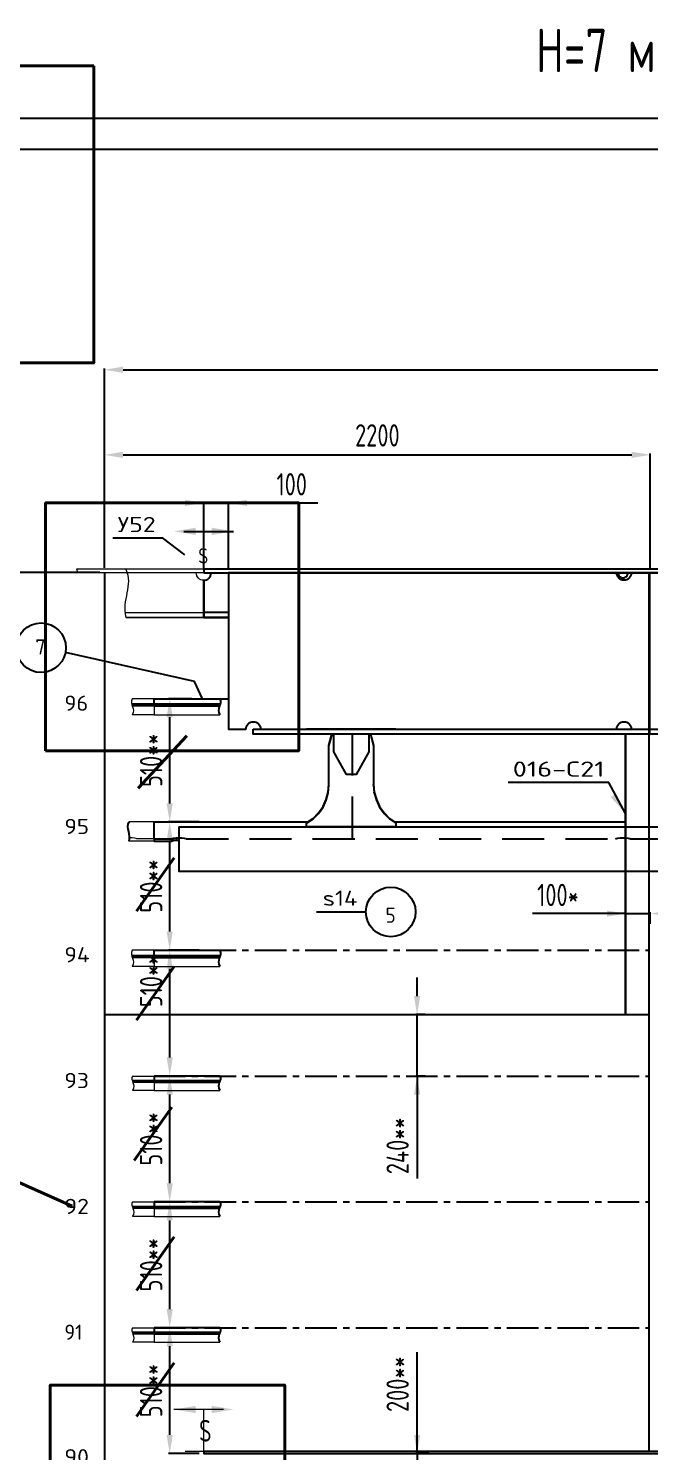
# Model space of a CAD drawing. Header units: millimetres. Extents: x -438477 to 631584, y 118817 to 676146.
# Drawn here: x 157070 to 159573, y 343485 to 349222 of the extents above; entities that cross this region are included whole.
import ezdxf
from ezdxf.enums import TextEntityAlignment as Align

# ---------------------------------------------------------------- set-up
doc = ezdxf.new("R2010")
doc.units = ezdxf.units.MM
for name, pattern in [('AVEVASOLID', [7.5, 7.5]), ('CENTERX2', [20.32, 12.7, -2.54, 2.54, -2.54]), ('DASHED', [2.546053, 1.697368, -0.848684])]:
    doc.linetypes.add(name, pattern=pattern)
doc.layers.get('Defpoints').update_dxf_attribs({"linetype": 'CONTINUOUS'})
for name, color, linetype in [('-1203', 7, 'CONTINUOUS'), ('20_1', 1, 'CONTINUOUS'), ('20_FORMAT', 140, 'CONTINUOUS'), ('20_POZ', 4, 'CONTINUOUS')]:
    doc.layers.add(name, color=color, linetype=linetype)
doc.styles.add('SIMPLEX', font='simplex.shx', dxfattribs={"width": 0.7})
doc.linetypes.add('Шов_Монтажный', pattern='A,0.75,-0.0001,["/",Standard,S=1,R=0,X=0,Y=-0.5],0.75', length=1.5001)
doc.dimstyles.new('Lineyny', dxfattribs={"dimscale": 30, "dimtxt": 3, "dimasz": 2.5, "dimexe": 0.18, "dimexo": 0.625, "dimgap": 1, "dimtad": 1, "dimdec": 0, "dimlfac": -1, "dimzin": 0, "dimtxsty": 'SIMPLEX', "dimcen": 0, "dimdle": 0.38, "dimclrd": 2, "dimclre": 2, "dimclrt": 2, "dimadec": 0, "dimazin": 0, "dimtfac": 1, "dimtdec": 0, "dimtmove": 0, "dimatfit": 0, "dimfxl": 1, "dimtolj": 1, "dimtzin": 0, "dimlwd": -1, "dimarcsym": 0})

# ---------------------------------------------------------------- blocks, each defined once
blk = doc.blocks.new('*D6')
at = {"layer": '20_1', "color": 2, "lineweight": -2, "ltscale": 30, "transparency": 16777216}
for p, q in [((157357.6, 347028.2), (156027, 347028.2)), ((157357.6, 336727.2), (156027, 336727.2))]:
    blk.add_line(p, q, dxfattribs=at)
at = {"layer": '20_1', "color": 2, "ltscale": 30, "transparency": 16777216}
blk.add_line((156032.4, 346953.2), (156032.4, 336802.2), dxfattribs=at)
at = {"layer": '20_1', "color": 2, "ltscale": 25, "transparency": 16777216}
for points in [[(156044.9, 346953.2), (156019.9, 346953.2), (156032.4, 347028.2)], [(156019.9, 336802.2), (156044.9, 336802.2), (156032.4, 336727.2)]]:
    blk.add_solid(points, dxfattribs=at)
at = {"layer": 'Defpoints', "color": 0, "ltscale": 25, "transparency": 16777216}
for p in [(157376.4, 347028.2), (156032.4, 336727.2), (157376.4, 336727.2)]:
    blk.add_point(p, dxfattribs=at)
at = {"layer": '20_1', "color": 2, "ltscale": 25, "transparency": 16777216, "insert": (155955.5, 341877.7), "char_height": 90, "attachment_point": 5, "rotation": 90, "style": 'SIMPLEX'}
blk.add_mtext('\\A1;10300*', dxfattribs=at)
blk = doc.blocks.new('*D7')
at = {"layer": '20_1', "color": 2, "lineweight": -2, "ltscale": 30, "transparency": 16777216}
for p, q in [((157376.4, 347047), (157376.4, 347851.2)), ((168576.6, 346396), (168576.6, 347851.2))]:
    blk.add_line(p, q, dxfattribs=at)
at = {"layer": '20_1', "color": 2, "ltscale": 30, "transparency": 16777216}
blk.add_line((157451.4, 347845.8), (168501.6, 347845.8), dxfattribs=at)
at = {"layer": '20_1', "color": 2, "ltscale": 25, "transparency": 16777216}
for points in [[(157451.4, 347858.3), (157451.4, 347833.3), (157376.4, 347845.8)], [(168501.6, 347833.3), (168501.6, 347858.3), (168576.6, 347845.8)]]:
    blk.add_solid(points, dxfattribs=at)
at = {"layer": 'Defpoints', "color": 0, "ltscale": 25, "transparency": 16777216}
for p in [(168576.6, 347845.8), (157376.4, 347028.2), (168576.6, 346377.2)]:
    blk.add_point(p, dxfattribs=at)
at = {"layer": '20_1', "color": 2, "ltscale": 25, "transparency": 16777216, "insert": (162976.5, 347924.3), "char_height": 90, "attachment_point": 5, "style": 'SIMPLEX'}
blk.add_mtext('\\A1;11200*', dxfattribs=at)
blk = doc.blocks.new('*D8')
at = {"layer": '20_1', "color": 2, "ltscale": 30, "transparency": 16777216}
for p, q in [((157701.4, 347309.2), (157626.4, 347309.2)), ((157776.4, 347309.2), (157876.3, 347309.2)), ((157951.3, 347309.2), (158236.3, 347309.2))]:
    blk.add_line(p, q, dxfattribs=at)
at = {"layer": '20_1', "color": 2, "lineweight": -2, "ltscale": 30, "transparency": 16777216}
for p, q in [((157776.4, 347061), (157776.4, 347314.6)), ((157876.3, 347046), (157876.3, 347314.6))]:
    blk.add_line(p, q, dxfattribs=at)
at = {"layer": '20_1', "color": 2, "ltscale": 25, "transparency": 16777216}
for points in [[(157701.4, 347296.7), (157701.4, 347321.7), (157776.4, 347309.2)], [(157951.3, 347321.7), (157951.3, 347296.7), (157876.3, 347309.2)]]:
    blk.add_solid(points, dxfattribs=at)
at = {"layer": 'Defpoints', "color": 0, "ltscale": 25, "transparency": 16777216}
for p in [(157876.3, 347309.2), (157776.4, 347042.2), (157876.3, 347027.2)]:
    blk.add_point(p, dxfattribs=at)
at = {"layer": '20_1', "color": 2, "ltscale": 25, "transparency": 16777216, "insert": (158131.3, 347384.2), "char_height": 90, "attachment_point": 5, "style": 'SIMPLEX'}
blk.add_mtext('\\A1;100', dxfattribs=at)
blk = doc.blocks.new('*D23')
at = {"layer": '20_1', "color": 2, "lineweight": -2, "ltscale": 30, "transparency": 16777216}
for p, q in [((157728.8, 343984.2), (157634, 343984.2)), ((157757.6, 343477.2), (157634, 343477.2))]:
    blk.add_line(p, q, dxfattribs=at)
at = {"layer": '20_1', "color": 2, "ltscale": 30, "transparency": 16777216}
blk.add_line((157639.4, 343552.2), (157639.4, 343909.2), dxfattribs=at)
at = {"layer": '20_1', "color": 2, "ltscale": 25, "transparency": 16777216}
for points in [[(157651.9, 343909.2), (157626.9, 343909.2), (157639.4, 343984.2)], [(157626.9, 343552.2), (157651.9, 343552.2), (157639.4, 343477.2)]]:
    blk.add_solid(points, dxfattribs=at)
at = {"layer": 'Defpoints', "color": 0, "ltscale": 25, "transparency": 16777216}
for p in [(157639.4, 343984.2), (157747.5, 343984.2), (157776.4, 343477.2)]:
    blk.add_point(p, dxfattribs=at)
at = {"layer": '20_1', "color": 2, "ltscale": 25, "transparency": 16777216, "insert": (157564.4, 343730.7), "char_height": 90, "attachment_point": 5, "rotation": 90, "style": 'SIMPLEX'}
blk.add_mtext('\\A1;510**', dxfattribs=at)
blk = doc.blocks.new('*D24')
at = {"layer": '20_1', "color": 2, "lineweight": -2, "ltscale": 30, "transparency": 16777216}
for p, q in [((157728.8, 344491.5), (157634, 344491.5)), ((157757.6, 343984.2), (157634, 343984.2))]:
    blk.add_line(p, q, dxfattribs=at)
at = {"layer": '20_1', "color": 2, "ltscale": 30, "transparency": 16777216}
blk.add_line((157639.4, 344059.2), (157639.4, 344416.5), dxfattribs=at)
at = {"layer": '20_1', "color": 2, "ltscale": 25, "transparency": 16777216}
for points in [[(157651.9, 344416.5), (157626.9, 344416.5), (157639.4, 344491.5)], [(157626.9, 344059.2), (157651.9, 344059.2), (157639.4, 343984.2)]]:
    blk.add_solid(points, dxfattribs=at)
at = {"layer": 'Defpoints', "color": 0, "ltscale": 25, "transparency": 16777216}
for p in [(157639.4, 344491.5), (157747.5, 344491.5), (157776.4, 343984.2)]:
    blk.add_point(p, dxfattribs=at)
at = {"layer": '20_1', "color": 2, "ltscale": 25, "transparency": 16777216, "insert": (157564.4, 344237.9), "char_height": 90, "attachment_point": 5, "rotation": 90, "style": 'SIMPLEX'}
blk.add_mtext('\\A1;510**', dxfattribs=at)
blk = doc.blocks.new('*D25')
at = {"layer": '20_1', "color": 2, "lineweight": -2, "ltscale": 30, "transparency": 16777216}
for p, q in [((157728.8, 344998.8), (157634, 344998.8)), ((157757.6, 344491.5), (157634, 344491.5))]:
    blk.add_line(p, q, dxfattribs=at)
at = {"layer": '20_1', "color": 2, "ltscale": 30, "transparency": 16777216}
blk.add_line((157639.4, 344566.5), (157639.4, 344923.8), dxfattribs=at)
at = {"layer": '20_1', "color": 2, "ltscale": 25, "transparency": 16777216}
for points in [[(157651.9, 344923.8), (157626.9, 344923.8), (157639.4, 344998.8)], [(157626.9, 344566.5), (157651.9, 344566.5), (157639.4, 344491.5)]]:
    blk.add_solid(points, dxfattribs=at)
at = {"layer": 'Defpoints', "color": 0, "ltscale": 25, "transparency": 16777216}
for p in [(157639.4, 344998.8), (157747.5, 344998.8), (157776.4, 344491.5)]:
    blk.add_point(p, dxfattribs=at)
at = {"layer": '20_1', "color": 2, "ltscale": 25, "transparency": 16777216, "insert": (157564.4, 344745.2), "char_height": 90, "attachment_point": 5, "rotation": 90, "style": 'SIMPLEX'}
blk.add_mtext('\\A1;510**', dxfattribs=at)
blk = doc.blocks.new('*D26')
at = {"layer": '20_1', "color": 2, "lineweight": -2, "ltscale": 30, "transparency": 16777216}
for p, q in [((157728.8, 345506.1), (157634, 345506.1)), ((157757.6, 344998.8), (157634, 344998.8))]:
    blk.add_line(p, q, dxfattribs=at)
at = {"layer": '20_1', "color": 2, "ltscale": 30, "transparency": 16777216}
blk.add_line((157639.4, 345073.8), (157639.4, 345431.1), dxfattribs=at)
at = {"layer": '20_1', "color": 2, "ltscale": 25, "transparency": 16777216}
for points in [[(157651.9, 345431.1), (157626.9, 345431.1), (157639.4, 345506.1)], [(157626.9, 345073.8), (157651.9, 345073.8), (157639.4, 344998.8)]]:
    blk.add_solid(points, dxfattribs=at)
at = {"layer": 'Defpoints', "color": 0, "ltscale": 25, "transparency": 16777216}
for p in [(157639.4, 345506.1), (157747.5, 345506.1), (157776.4, 344998.8)]:
    blk.add_point(p, dxfattribs=at)
at = {"layer": '20_1', "color": 2, "ltscale": 25, "transparency": 16777216, "insert": (157564.4, 345383.8), "char_height": 90, "attachment_point": 5, "rotation": 90, "style": 'SIMPLEX'}
blk.add_mtext('\\A1;510**', dxfattribs=at)
blk = doc.blocks.new('*D27')
at = {"layer": '20_1', "color": 2, "lineweight": -2, "ltscale": 30, "transparency": 16777216}
for p, q in [((157728.8, 346023), (157634, 346023)), ((157757.6, 345506.1), (157634, 345506.1))]:
    blk.add_line(p, q, dxfattribs=at)
at = {"layer": '20_1', "color": 2, "ltscale": 30, "transparency": 16777216}
blk.add_line((157639.4, 345581.1), (157639.4, 345948), dxfattribs=at)
at = {"layer": '20_1', "color": 2, "ltscale": 25, "transparency": 16777216}
for points in [[(157651.9, 345948), (157626.9, 345948), (157639.4, 346023)], [(157626.9, 345581.1), (157651.9, 345581.1), (157639.4, 345506.1)]]:
    blk.add_solid(points, dxfattribs=at)
at = {"layer": 'Defpoints', "color": 0, "ltscale": 25, "transparency": 16777216}
for p in [(157639.4, 346023), (157747.5, 346023), (157776.4, 345506.1)]:
    blk.add_point(p, dxfattribs=at)
at = {"layer": '20_1', "color": 2, "ltscale": 25, "transparency": 16777216, "insert": (157564.4, 345764.6), "char_height": 90, "attachment_point": 5, "rotation": 90, "style": 'SIMPLEX'}
blk.add_mtext('\\A1;510**', dxfattribs=at)
blk = doc.blocks.new('*D28')
at = {"layer": '20_1', "color": 2, "lineweight": -2, "ltscale": 30, "transparency": 16777216}
for p, q in [((157728.8, 346520), (157634, 346520)), ((157757.6, 346023), (157634, 346023))]:
    blk.add_line(p, q, dxfattribs=at)
at = {"layer": '20_1', "color": 2, "ltscale": 30, "transparency": 16777216}
blk.add_line((157639.4, 346098), (157639.4, 346445), dxfattribs=at)
at = {"layer": '20_1', "color": 2, "ltscale": 25, "transparency": 16777216}
for points in [[(157651.9, 346445), (157626.9, 346445), (157639.4, 346520)], [(157626.9, 346098), (157651.9, 346098), (157639.4, 346023)]]:
    blk.add_solid(points, dxfattribs=at)
at = {"layer": 'Defpoints', "color": 0, "ltscale": 25, "transparency": 16777216}
for p in [(157639.4, 346520), (157747.5, 346520), (157776.4, 346023)]:
    blk.add_point(p, dxfattribs=at)
at = {"layer": '20_1', "color": 2, "ltscale": 25, "transparency": 16777216, "insert": (157564.4, 346271.5), "char_height": 90, "attachment_point": 5, "rotation": 90, "style": 'SIMPLEX'}
blk.add_mtext('\\A1;510**', dxfattribs=at)
blk = doc.blocks.new('*D29')
at = {"layer": '20_1', "color": 2, "ltscale": 30, "transparency": 16777216}
for p, q in [((159476.4, 345653.7), (159101, 345653.7)), ((159401.4, 345653.7), (159326.4, 345653.7)), ((159476.4, 345653.7), (159576.4, 345653.7)), ((159651.4, 345653.7), (159726.4, 345653.7))]:
    blk.add_line(p, q, dxfattribs=at)
at = {"layer": '20_1', "color": 2, "lineweight": -2, "ltscale": 30, "transparency": 16777216}
for p, q in [((159476.4, 345612.6), (159476.4, 345659.1)), ((159576.4, 345612.6), (159576.4, 345659.1))]:
    blk.add_line(p, q, dxfattribs=at)
at = {"layer": '20_1', "color": 2, "ltscale": 25, "transparency": 16777216}
for points in [[(159401.4, 345641.2), (159401.4, 345666.2), (159476.4, 345653.7)], [(159651.4, 345666.2), (159651.4, 345641.2), (159576.4, 345653.7)]]:
    blk.add_solid(points, dxfattribs=at)
at = {"layer": 'Defpoints', "color": 0, "ltscale": 25, "transparency": 16777216}
for p in [(159576.4, 345653.7), (159476.4, 345593.8), (159576.4, 345593.8)]:
    blk.add_point(p, dxfattribs=at)
at = {"layer": '20_1', "color": 2, "ltscale": 25, "transparency": 16777216, "insert": (159204.2, 345728.7), "char_height": 90, "attachment_point": 5, "style": 'SIMPLEX'}
blk.add_mtext('\\A1;100*', dxfattribs=at)
blk = doc.blocks.new('*D30')
at = {"layer": '20_1', "color": 2, "ltscale": 30, "transparency": 16777216}
for p, q in [((158636.6, 343477.2), (158636.6, 343885.7)), ((158636.6, 343552.2), (158636.6, 343627.2)), ((158636.6, 343477.2), (158636.6, 343277.2)), ((158636.6, 343202.2), (158636.6, 343127.2))]:
    blk.add_line(p, q, dxfattribs=at)
at = {"layer": '20_1', "color": 2, "lineweight": -2, "ltscale": 30, "transparency": 16777216}
for p, q in [((158683.7, 343477.2), (158631.2, 343477.2)), ((158683.7, 343277.2), (158631.2, 343277.2))]:
    blk.add_line(p, q, dxfattribs=at)
at = {"layer": '20_1', "color": 2, "ltscale": 25, "transparency": 16777216}
for points in [[(158624.1, 343552.2), (158649.1, 343552.2), (158636.6, 343477.2)], [(158649.1, 343202.2), (158624.1, 343202.2), (158636.6, 343277.2)]]:
    blk.add_solid(points, dxfattribs=at)
at = {"layer": 'Defpoints', "color": 0, "ltscale": 25, "transparency": 16777216}
for p in [(158702.5, 343477.2), (158636.6, 343277.2), (158702.5, 343277.2)]:
    blk.add_point(p, dxfattribs=at)
at = {"layer": '20_1', "color": 2, "ltscale": 25, "transparency": 16777216, "insert": (158558.1, 343756.4), "char_height": 90, "attachment_point": 5, "rotation": 90, "style": 'SIMPLEX'}
blk.add_mtext('\\A1;200**', dxfattribs=at)
blk = doc.blocks.new('*D32')
at = {"layer": '20_1', "color": 2, "lineweight": -2, "ltscale": 30, "transparency": 16777216}
for p, q in [((157376.4, 347047), (157376.4, 347508.3)), ((159576.4, 347046), (159576.4, 347508.3))]:
    blk.add_line(p, q, dxfattribs=at)
at = {"layer": '20_1', "color": 2, "ltscale": 30, "transparency": 16777216}
blk.add_line((157451.4, 347502.9), (159501.4, 347502.9), dxfattribs=at)
at = {"layer": '20_1', "color": 2, "ltscale": 25, "transparency": 16777216}
for points in [[(157451.4, 347515.4), (157451.4, 347490.4), (157376.4, 347502.9)], [(159501.4, 347490.4), (159501.4, 347515.4), (159576.4, 347502.9)]]:
    blk.add_solid(points, dxfattribs=at)
at = {"layer": 'Defpoints', "color": 0, "ltscale": 25, "transparency": 16777216}
for p in [(159576.4, 347502.9), (157376.4, 347028.2), (159576.4, 347027.2)]:
    blk.add_point(p, dxfattribs=at)
at = {"layer": '20_1', "color": 2, "ltscale": 25, "transparency": 16777216, "insert": (158476.4, 347581.4), "char_height": 90, "attachment_point": 5, "style": 'SIMPLEX'}
blk.add_mtext('\\A1;2200', dxfattribs=at)
blk = doc.blocks.new('*D41')
at = {"layer": '20_1', "color": 2, "ltscale": 30, "transparency": 16777216}
for p, q in [((158636.6, 345321.2), (158636.6, 345396.2)), ((158636.6, 344998.8), (158636.6, 345246.2)), ((158636.6, 344998.8), (158636.6, 344585.7)), ((158636.6, 344923.8), (158636.6, 344848.8))]:
    blk.add_line(p, q, dxfattribs=at)
at = {"layer": '20_1', "color": 2, "lineweight": -2, "ltscale": 30, "transparency": 16777216}
for p, q in [((158668.5, 345246.2), (158631.2, 345246.2)), ((158668.5, 344998.8), (158631.2, 344998.8))]:
    blk.add_line(p, q, dxfattribs=at)
at = {"layer": '20_1', "color": 2, "ltscale": 25, "transparency": 16777216}
for points in [[(158624.1, 345321.2), (158649.1, 345321.2), (158636.6, 345246.2)], [(158649.1, 344923.8), (158624.1, 344923.8), (158636.6, 344998.8)]]:
    blk.add_solid(points, dxfattribs=at)
at = {"layer": 'Defpoints', "color": 0, "ltscale": 25, "transparency": 16777216}
for p in [(158636.6, 345246.2), (158687.2, 345246.2), (158687.2, 344998.8)]:
    blk.add_point(p, dxfattribs=at)
at = {"layer": '20_1', "color": 2, "ltscale": 25, "transparency": 16777216, "insert": (158558.1, 344717.2), "char_height": 90, "attachment_point": 5, "rotation": 90, "style": 'SIMPLEX'}
blk.add_mtext('\\A1;240**', dxfattribs=at)

msp = doc.modelspace()

# ---------------------------------------------------------------- hatches: boundary and pattern name
at = {"layer": '20_1'}
msp.add_hatch(color=6, dxfattribs=at).paths.add_polyline_path([(159416.887, 346122.999), (159435.372, 346134.949), (159476.637, 346057.688)])

# ---------------------------------------------------------------- linework, layer by layer
at = {"layer": '-1203', "color": 12, "linetype": 'AVEVASOLID', "lineweight": 0}
for p, q in [((157842.772, 346498.837), (157576.357, 346498.837)), ((157841.484, 346494.082), (157576.357, 346494.082)), ((157842.772, 345484.713), (157576.357, 345484.713)), ((157841.484, 345479.958), (157576.357, 345479.958)), ((157842.18, 344980.274), (157576.357, 344980.274)), ((157840.631, 344975.77), (157576.357, 344975.77)), ((157842.18, 344472.96), (157576.357, 344472.96)), ((157840.631, 344468.456), (157576.357, 344468.456)), ((157842.18, 343965.665), (157576.357, 343965.665)), ((157840.631, 343961.161), (157576.357, 343961.161))]:
    msp.add_line(p, q, dxfattribs=at)
for points in [[(157576.357, 346498.837), (157576.357, 346489.929), (157840.17, 346489.929)], [(157576.357, 346494.082), (157576.357, 346498.837), (157842.772, 346498.837)], [(157576.357, 346494.082), (157576.357, 346454.501), (157841.588, 346454.501)], [(157576.357, 345484.713), (157576.357, 345475.805), (157840.17, 345475.805)], [(157576.357, 345479.958), (157576.357, 345484.713), (157842.772, 345484.713)], [(157576.357, 345479.958), (157576.357, 345440.377), (157841.588, 345440.377)], [(157576.357, 344980.274), (157576.357, 344972.358), (157839.413, 344972.358)], [(157576.357, 344975.77), (157576.357, 344980.274), (157842.18, 344980.274)], [(157576.357, 344975.77), (157576.357, 344940.143), (157841.588, 344940.143)], [(157576.357, 344472.96), (157576.357, 344465.044), (157839.413, 344465.044)], [(157576.357, 344468.456), (157576.357, 344472.96), (157842.18, 344472.96)], [(157576.357, 344468.456), (157576.357, 344432.83), (157841.588, 344432.83)], [(157576.357, 343965.665), (157576.357, 343957.749), (157839.413, 343957.749)], [(157576.357, 343961.161), (157576.357, 343965.665), (157842.18, 343965.665)], [(157576.357, 343961.161), (157576.357, 343925.534), (157841.588, 343925.534)]]:
    msp.add_lwpolyline(points, dxfattribs=at)
at = {"layer": '20_1', "color": 252, "lineweight": 0, "ltscale": 30}
for p, q in [((157776.357, 347042.221), (157263.266, 347042.221)), ((157776.369, 347027.221), (157269.172, 347027.221)), ((157576.358, 345955.239), (157576.361, 346023.008)), ((157776.369, 343485.22), (157701.666, 343484.967))]:
    msp.add_line(p, q, dxfattribs=at)
at = {"layer": '20_1', "linetype": 'Шов_Монтажный', "ltscale": 100}
for p, q in [((157376.357, 347029.238), (157376.357, 347027.221)), ((157376.357, 345247.949), (157376.357, 345246.221))]:
    msp.add_line(p, q, dxfattribs=at)
at = {"layer": '20_1', "color": 6, "linetype": 'Шов_Монтажный', "ltscale": 100}
for p, q in [((157376.357, 347027.221), (157376.357, 345246.221)), ((157376.357, 345246.221), (157376.357, 343277.221))]:
    msp.add_line(p, q, dxfattribs=at)
at = {"layer": '20_1', "color": 0, "linetype": 'AVEVASOLID'}
for p, q in [((159476.357, 347027.221), (158426.357, 347027.221)), ((162509.688, 347027.221), (159476.357, 347027.221)), ((159570.357, 347027.221), (159570.357, 343485.22)), ((163391.347, 343485.22), (157776.357, 343485.22))]:
    msp.add_line(p, q, dxfattribs=at)
at = {"layer": '20_1', "color": 7, "linetype": 'AVEVASOLID', "lineweight": 0}
msp.add_line((159570.357, 347016.241), (159570.357, 346408.221), dxfattribs=at)
at = {"layer": '20_1', "color": 6, "linetype": 'Шов_Монтажный', "ltscale": 25}
msp.add_line((157776.357, 347000.219), (157776.357, 346850.219), dxfattribs=at)
at = {"layer": '20_1', "color": 252, "linetype": 'AVEVASOLID', "lineweight": 0}
for p, q in [((157486.345, 346498.837), (157576.357, 346498.837)), ((157487.634, 346494.082), (157576.357, 346494.082)), ((157576.365, 346023.008), (157475.649, 346023.013)), ((157486.345, 345484.713), (157576.357, 345484.713)), ((157487.634, 345479.958), (157576.357, 345479.958)), ((157488.493, 344980.274), (157576.357, 344980.274)), ((157490.042, 344975.77), (157576.357, 344975.77)), ((157488.493, 344472.96), (157576.357, 344472.96)), ((157490.042, 344468.456), (157576.357, 344468.456)), ((157488.493, 343965.665), (157576.357, 343965.665)), ((157490.042, 343961.161), (157576.357, 343961.161))]:
    msp.add_line(p, q, dxfattribs=at)
at = {"layer": '20_1', "color": 252, "lineweight": 0, "ltscale": 25}
for p, q in [((157576.357, 346520.022), (157487.529, 346520.022)), ((157576.357, 346498.837), (157576.357, 346520.022)), ((157576.357, 345505.898), (157487.529, 345505.898)), ((157576.357, 345484.713), (157576.357, 345505.898)), ((157489.085, 344998.829), (157576.357, 344998.829)), ((157576.357, 344998.829), (157576.357, 344980.274)), ((157489.085, 344491.515), (157576.357, 344491.515)), ((157576.357, 344491.515), (157576.357, 344472.96)), ((157489.085, 343984.22), (157576.357, 343984.22)), ((157576.357, 343984.22), (157576.357, 343965.665))]:
    msp.add_line(p, q, dxfattribs=at)
at = {"layer": '20_1', "color": 3, "linetype": 'CENTERX2', "ltscale": 10}
for p, q in [((157576.357, 346520.022), (157876.345, 346520.022)), ((157576.357, 345505.898), (159570.357, 345505.898)), ((157576.357, 344998.829), (159570.357, 344998.829)), ((157576.357, 344491.515), (159570.357, 344491.515)), ((157576.357, 343984.22), (159570.357, 343984.22))]:
    msp.add_line(p, q, dxfattribs=at)
at = {"layer": '20_1', "ltscale": 25}
for p, q in [((157576.357, 346498.837), (157576.357, 346520.022)), ((157576.357, 346520.022), (157841.588, 346520.022)), ((157576.357, 346498.837), (157576.357, 346520.022)), ((157576.357, 345484.713), (157576.357, 345505.898)), ((157576.357, 345505.898), (157841.588, 345505.898)), ((157841.588, 344998.829), (157576.357, 344998.829)), ((157576.357, 344998.829), (157576.357, 344980.274)), ((157841.588, 344491.515), (157576.357, 344491.515)), ((157576.357, 344491.515), (157576.357, 344472.96)), ((157841.588, 343984.22), (157576.357, 343984.22)), ((157576.357, 343984.22), (157576.357, 343965.665))]:
    msp.add_line(p, q, dxfattribs=at)
at = {"layer": '20_1', "color": 12, "linetype": 'AVEVASOLID'}
for p, q in [((158551.357, 346397.21), (158191.353, 346397.21)), ((158301.357, 346306.063), (158301.357, 346377.221)), ((158281.356, 346171.792), (158281.356, 346329.196)), ((158461.354, 346329.196), (158461.354, 346171.792)), ((158278.621, 346142.88), (158281.356, 346173.809)), ((158257.241, 346084.753), (158270.498, 346112.89)), ((158270.498, 346112.89), (158278.615, 346142.874)), ((158270.498, 346110.873), (158270.498, 346112.89)), ((158278.621, 346140.862), (158278.621, 346142.88)), ((158464.089, 346140.862), (158464.089, 346142.88)), ((158464.089, 346142.88), (158472.207, 346112.902)), ((158472.213, 346110.873), (158472.213, 346112.89)), ((158472.213, 346112.89), (158485.476, 346084.75)), ((158217.061, 346037.362), (158239.241, 346059.32)), ((158217.061, 346035.345), (158217.061, 346037.362)), ((158239.241, 346059.32), (158257.241, 346084.747)), ((158239.241, 346057.299), (158239.241, 346059.32)), ((158257.241, 346082.736), (158257.241, 346084.753)), ((158485.476, 346082.733), (158485.476, 346084.75)), ((158485.476, 346084.75), (158503.469, 346059.316)), ((158503.469, 346057.299), (158503.469, 346059.316)), ((158503.469, 346059.316), (158525.649, 346037.365)), ((158525.655, 346035.345), (158525.655, 346037.362)), ((157576.358, 346023.008), (158199.196, 346022.971)), ((157676.357, 346002.7), (160910.476, 346002.7)), ((158543.546, 346022.95), (159476.357, 346022.893))]:
    msp.add_line(p, q, dxfattribs=at)
at = {"layer": '20_1', "color": 0, "linetype": 'DASHED', "ltscale": 100}
msp.add_line((158376.329, 345955.239), (158376.357, 346377.221), dxfattribs=at)
at = {"layer": '20_1', "color": 6, "linetype": 'AVEVASOLID'}
for p, q in [((159476.357, 346377.221), (159476.357, 345246.221)), ((159476.357, 345246.221), (159476.357, 346377.221)), ((157376.357, 345246.221), (159570.357, 345246.221))]:
    msp.add_line(p, q, dxfattribs=at)
at = {"layer": '20_1', "color": 6}
for p, q in [((159409.964, 346182.52), (159004.074, 346182.52)), ((159476.637, 346057.688), (159409.964, 346182.52))]:
    msp.add_line(p, q, dxfattribs=at)
at = {"layer": '20_1', "color": 1, "ltscale": 30}
msp.add_line((157576.357, 345955.239), (157576.361, 346023.008), dxfattribs=at)
at = {"layer": '20_1', "color": 1, "linetype": 'AVEVASOLID'}
for p, q in [((157646.358, 345955.239), (157646.358, 345945.342)), ((157646.358, 345945.342), (157648.635, 345946.993)), ((157648.641, 345956.893), (157648.641, 345946.997)), ((157648.641, 345946.997), (157655.135, 345948.4)), ((157655.141, 345958.297), (157655.141, 345948.403)), ((157655.141, 345948.403), (157664.876, 345949.34)), ((157664.876, 345959.237), (157664.876, 345949.34)), ((157664.876, 345949.34), (157676.357, 345949.667))]:
    msp.add_line(p, q, dxfattribs=at)
at = {"layer": '20_1', "color": 92, "linetype": 'AVEVASOLID', "lineweight": 0}
for p, q in [((157776.357, 343485.22), (157776.357, 343477.221)), ((159566.353, 343485.22), (159576.357, 343485.22)), ((159570.357, 343485.22), (159576.357, 343485.22))]:
    msp.add_line(p, q, dxfattribs=at)
at = {"layer": '20_1', "color": 30, "lineweight": 40, "ltscale": 25}
for points in [[(157333.092, 349070.599), (154941.006, 349070.599), (154941.006, 347873.319), (157333.092, 347873.319)], [(157138.958, 346309.859), (158159.747, 346309.859), (158159.747, 347309.213), (157138.958, 347309.213)], [(157157.819, 342727.415), (158103.334, 342727.415), (158103.334, 343753.103), (157157.819, 343753.103)]]:
    msp.add_lwpolyline(points, close=True, dxfattribs=at)
at = {"layer": '20_1'}
for points in [[(157696.357, 347194.513), (157896.357, 347194.513)], [(157776.357, 347042.221), (157776.357, 347194.513)]]:
    msp.add_lwpolyline(points, dxfattribs=at)
at = {"layer": '20_1', "color": 4, "ltscale": 0.5}
msp.add_lwpolyline([(157410.158, 347168.263), (157609.372, 347168.263), (157699.648, 347099.409)], dxfattribs=at)
at = {"layer": '20_1', "color": 252, "linetype": 'AVEVASOLID', "lineweight": 0}
msp.add_lwpolyline([(157461.853, 346847.219), (157776.357, 346847.219), (157776.357, 346997.219, -0.19888391), (157755.141, 347006.008, -0.19892856), (157746.358, 347027.221)], format="xyb", dxfattribs=at)
msp.add_lwpolyline([(157461.853, 346847.219), (157776.357, 346847.219), (157776.357, 346997.219, -0.19888391), (157755.141, 347006.008, -0.19892856), (157746.358, 347027.221)], format="xyb", dxfattribs=at)
msp.add_lwpolyline([(157461.853, 346847.219), (157776.357, 346847.219), (157776.357, 346997.219, -0.19888391), (157755.141, 347006.008, -0.19892856), (157746.358, 347027.221)], format="xyb", dxfattribs=at)
at = {"layer": '20_1', "color": 0, "linetype": 'AVEVASOLID'}
for points in [[(157776.357, 347027.221), (161326.375, 347027.221), (161326.375, 347042.221), (157776.357, 347042.221), (157776.357, 347027.221)], [(157776.357, 347027.221), (161326.375, 347027.221), (161326.375, 347042.221), (157776.357, 347042.221), (157776.357, 347027.221)], [(157776.357, 343477.221), (168976.357, 343477.221), (168976.357, 343485.22), (157776.357, 343485.22), (157776.357, 343477.221)]]:
    msp.add_lwpolyline(points, dxfattribs=at)
at = {"layer": '20_1', "color": 1, "linetype": 'AVEVASOLID'}
for points in [[(157876.345, 346847.219), (157776.357, 346847.219), (157776.357, 346997.219, 0.19888391), (157797.573, 347006.008, 0.19892856), (157806.356, 347027.221)], [(157876.345, 346847.219), (157776.357, 346847.219), (157776.357, 346997.219, 0.19888391), (157797.573, 347006.008, 0.19892856), (157806.356, 347027.221)], [(157876.345, 346847.219), (157776.357, 346847.219), (157776.357, 346997.219, 0.19888391), (157797.573, 347006.008, 0.19892856), (157806.356, 347027.221)], [(157806.356, 347027.221), (159446.358, 347027.221, 0.19890833), (159452.218, 347013.079, 0.19898161), (159466.353, 347007.22, 0.19890833), (159480.495, 347013.079, 0.19890833), (159486.354, 347027.221), (159656.356, 347027.221, 0.19890833), (159662.215, 347013.079, 0.19890833), (159676.357, 347007.22, 0.19890833), (159690.499, 347013.079, 0.19890833), (159696.358, 347027.221), (161296.376, 347027.221, 0.19892856), (161305.159, 347006.008, 0.19888391), (161326.375, 346997.219, 0.19888391), (161347.591, 347006.008, 0.19892856), (161356.374, 347027.221), (161596.376, 347027.221)], [(157806.356, 347027.221), (159446.358, 347027.221, 0.19890833), (159452.218, 347013.079, 0.19898161), (159466.353, 347007.22, 0.19890833), (159480.495, 347013.079, 0.19890833), (159486.354, 347027.221), (159656.356, 347027.221, 0.19890833), (159662.215, 347013.079, 0.19890833), (159676.357, 347007.22, 0.19890833), (159690.499, 347013.079, 0.19890833), (159696.358, 347027.221), (161296.376, 347027.221, 0.19892856), (161305.159, 347006.008, 0.19888391), (161326.375, 346997.219, 0.19888391), (161347.591, 347006.008, 0.19892856), (161356.374, 347027.221), (161596.376, 347027.221)], [(157806.356, 347027.221), (159446.358, 347027.221, 0.19890833), (159452.218, 347013.079, 0.19898161), (159466.353, 347007.22, 0.19890833), (159480.495, 347013.079, 0.19890833), (159486.354, 347027.221), (159656.356, 347027.221, 0.19890833), (159662.215, 347013.079, 0.19890833), (159676.357, 347007.22, 0.19890833), (159690.499, 347013.079, 0.19890833), (159696.358, 347027.221), (161296.376, 347027.221, 0.19892856), (161305.159, 347006.008, 0.19888391), (161326.375, 346997.219, 0.19888391), (161347.591, 347006.008, 0.19892856), (161356.374, 347027.221), (161596.376, 347027.221)]]:
    msp.add_lwpolyline(points, format="xyb", dxfattribs=at)
at = {"layer": '20_1', "linetype": 'AVEVASOLID'}
msp.add_lwpolyline([(159646.358, 347027.221), (159500.325, 347027.221, -0.19892856), (159491.542, 347006.008, -0.19888391), (159470.327, 346997.219, -0.19888391), (159449.111, 347006.008, -0.19890833), (159440.322, 347027.221), (157876.345, 347027.221), (157876.345, 346397.219), (157946.334, 346397.219, -0.19890833), (157955.123, 346418.432, -0.19888391), (157976.339, 346427.221, -0.19893275), (157997.548, 346418.432, -0.19890833), (158006.337, 346397.219), (159440.322, 346397.219, -0.19890833), (159449.111, 346418.432, -0.19888391), (159470.327, 346427.221, -0.19888391), (159491.542, 346418.432, -0.19892856), (159500.325, 346397.219), (159646.358, 346397.219, -0.19892856)], format="xyb", dxfattribs=at)
at = {"layer": '20_1', "color": 7, "linetype": 'AVEVASOLID', "lineweight": 0}
msp.add_lwpolyline([(159570.357, 347026.22), (159570.357, 346376.22), (159576.357, 346376.22), (159576.357, 347026.22), (159570.357, 347026.22)], dxfattribs=at)
at = {"layer": '20_1', "color": 252, "linetype": 'AVEVASOLID', "lineweight": 0}
for points in [[(157458.588, 346866.87), (157776.357, 346866.87), (157776.357, 346847.219)], [(157458.588, 346866.87), (157776.357, 346866.87), (157776.357, 346847.219)], [(157458.588, 346866.87), (157776.357, 346866.87), (157776.357, 346847.219)], [(157776.357, 346847.219), (157461.853, 346847.219)], [(157776.357, 346847.219), (157461.853, 346847.219)], [(157776.357, 346847.219), (157461.853, 346847.219)], [(157576.357, 346494.082), (157576.357, 346498.837), (157486.345, 346498.837)], [(157576.357, 346494.082), (157576.357, 346454.501), (157487.529, 346454.501)], [(157576.357, 346498.837), (157576.357, 346489.929), (157488.947, 346489.929)], [(157576.358, 345955.239), (157576.357, 345945.342), (157475.649, 345945.349)], [(157576.358, 345955.239), (157506.357, 345955.247), (157504.074, 345956.901), (157497.574, 345958.306), (157487.839, 345959.247), (157478.14, 345959.523)], [(157576.357, 345479.958), (157576.357, 345484.713), (157486.345, 345484.713)], [(157576.357, 345479.958), (157576.357, 345440.377), (157487.529, 345440.377)], [(157576.357, 345484.713), (157576.357, 345475.805), (157488.947, 345475.805)], [(157576.357, 344975.77), (157576.357, 344980.274), (157488.493, 344980.274)], [(157576.357, 344975.77), (157576.357, 344940.143), (157489.085, 344940.143)], [(157576.357, 344980.274), (157576.357, 344972.358), (157491.26, 344972.358)], [(157576.357, 344468.456), (157576.357, 344472.96), (157488.493, 344472.96)], [(157576.357, 344468.456), (157576.357, 344432.83), (157489.085, 344432.83)], [(157576.357, 344472.96), (157576.357, 344465.044), (157491.26, 344465.044)], [(157576.357, 343961.161), (157576.357, 343965.665), (157488.493, 343965.665)], [(157576.357, 343961.161), (157576.357, 343925.534), (157489.085, 343925.534)], [(157576.357, 343965.665), (157576.357, 343957.749), (157491.26, 343957.749)]]:
    msp.add_lwpolyline(points, dxfattribs=at)
at = {"layer": '20_1', "color": 1, "linetype": 'AVEVASOLID'}
for points in [[(157876.345, 346866.87), (157776.357, 346866.87), (157776.357, 346847.219)], [(157876.345, 346866.87), (157776.357, 346866.87), (157776.357, 346847.219)], [(157876.345, 346866.87), (157776.357, 346866.87), (157776.357, 346847.219)], [(157776.357, 346847.219), (157876.345, 346847.219)], [(157776.357, 346847.219), (157876.345, 346847.219)], [(157776.357, 346847.219), (157876.345, 346847.219)], [(157976.339, 346397.219), (160669.344, 346397.219), (160669.344, 346377.221), (157976.339, 346377.221), (157976.339, 346397.219)], [(157576.357, 345955.239), (157646.358, 345955.239), (157648.641, 345956.893), (157655.141, 345958.297), (157664.876, 345959.237), (157676.357, 345959.564)], [(157576.357, 345955.239), (157576.357, 345945.342), (157646.358, 345945.342)]]:
    msp.add_lwpolyline(points, dxfattribs=at)
at = {"layer": '20_1', "color": 4, "ltscale": 20}
msp.add_lwpolyline([(157771.971, 346520.022), (157738.906, 346588.972), (157219.091, 346705.588)], dxfattribs=at)
at = {"layer": '20_1', "color": 12, "linetype": 'AVEVASOLID'}
for points in [[(158281.356, 346329.196), (158281.356, 346331.216), (158293.409, 346377.221)], [(158281.356, 346329.196), (158293.938, 346377.221)], [(158441.353, 346377.221), (158441.353, 346306.063), (158391.353, 346214.477), (158351.357, 346214.477), (158301.357, 346306.063)], [(158448.772, 346377.221), (158461.354, 346329.196)], [(158449.301, 346377.221), (158461.354, 346331.216), (158461.354, 346329.196)], [(158191.353, 346017.538), (158217.061, 346035.345), (158239.241, 346057.299), (158257.241, 346082.736), (158270.498, 346110.873), (158278.621, 346140.862), (158281.356, 346171.792)], [(158461.354, 346171.792), (158461.354, 346173.809), (158464.089, 346142.88)], [(158461.354, 346171.792), (158464.089, 346140.862), (158472.213, 346110.873), (158485.476, 346082.733), (158503.469, 346057.299), (158525.655, 346035.345), (158551.357, 346017.538)], [(158191.353, 346017.538), (158191.353, 346019.555), (158217.061, 346037.359)], [(158525.655, 346037.362), (158551.357, 346019.555), (158551.357, 346017.538)], [(157676.357, 346002.7), (157676.357, 345824.578), (160910.476, 345824.578), (160910.476, 346002.7)], [(158551.357, 346017.538), (158551.357, 346002.694), (158191.353, 346002.694), (158191.353, 346017.538)]]:
    msp.add_lwpolyline(points, dxfattribs=at)
at = {"layer": '20_1', "color": 30, "lineweight": 40, "ltscale": 25}
for points in [[(157709.011, 346369.896), (157512.019, 346159.011)], [(157657.111, 345879.006), (157505.439, 345662.928)], [(157657.111, 345439.788), (157505.439, 345223.71)], [(157647.333, 344873.807), (157495.661, 344657.729)], [(157246.53, 344473.857), (156971.499, 344596.12), (154089.843, 344596.12)], [(157657.111, 344350.179), (157505.439, 344134.101)], [(157657.111, 343842.883), (157505.439, 343626.805)]]:
    msp.add_lwpolyline(points, dxfattribs=at)
at = {"layer": '20_1', "color": 0, "linetype": 'DASHED', "ltscale": 100}
msp.add_lwpolyline([(157676.357, 345959.564), (157687.838, 345959.237), (157697.573, 345958.297), (157704.073, 345956.893), (157706.356, 345955.239), (159436.354, 345955.239), (159438.643, 345956.893), (159445.144, 345958.297), (159454.873, 345959.237), (159466.353, 345959.564), (159477.834, 345959.237), (159487.569, 345958.297), (159494.069, 345956.893), (159496.358, 345955.239), (159646.358, 345955.239)], dxfattribs=at)
at = {"layer": '20_1', "color": 252, "lineweight": 0, "ltscale": 30}
for points in [[(157263.266, 347042.221), (157265.689, 347037.18), (157267.636, 347032.183), (157269.172, 347027.221)], [(157461.853, 347042.221), (157493.314, 346976.781), (157444.411, 346918.779), (157461.853, 346847.219)]]:
    msp.add_open_spline(points, degree=3, dxfattribs=at)
at = {"layer": '20_1', "color": 252, "lineweight": 0, "ltscale": 25}
for points in [[(157487.529, 346520.022), (157477.666, 346494.997), (157503.293, 346480.064), (157487.529, 346454.501)], [(157487.529, 345505.898), (157477.666, 345480.873), (157503.293, 345465.94), (157487.529, 345440.377)], [(157489.085, 344998.829), (157479.221, 344980.64), (157504.848, 344965.706), (157489.085, 344940.143)], [(157489.085, 344491.515), (157479.221, 344473.326), (157504.848, 344458.392), (157489.085, 344432.83)], [(157489.085, 343984.22), (157479.221, 343966.031), (157504.848, 343951.097), (157489.085, 343925.534)]]:
    msp.add_open_spline(points, degree=3, dxfattribs=at)
at = {"layer": '20_1', "color": 0, "ltscale": 25}
for points in [[(157841.588, 346520.022), (157851.451, 346494.997), (157825.825, 346480.064), (157841.588, 346454.501)], [(157841.588, 345505.898), (157851.451, 345480.873), (157825.825, 345465.94), (157841.588, 345440.377)], [(157841.588, 344998.829), (157851.451, 344980.64), (157825.825, 344965.706), (157841.588, 344940.143)], [(157841.588, 344491.515), (157851.451, 344473.326), (157825.825, 344458.392), (157841.588, 344432.83)], [(157841.588, 343984.22), (157851.451, 343966.031), (157825.825, 343951.097), (157841.588, 343925.534)]]:
    msp.add_open_spline(points, degree=3, dxfattribs=at)
at = {"layer": '20_1', "color": 252, "ltscale": 25}
msp.add_open_spline([(157475.649, 345945.349), (157485.605, 345971.031), (157461.545, 345998.409), (157475.649, 346023.013)], degree=3, dxfattribs=at)
at = {"layer": '20_1'}
for points in [[(157743.857, 347209.096), (157743.857, 347179.93), (157656.357, 347194.513)], [(157808.857, 347209.096), (157808.857, 347179.93), (157896.357, 347194.513)]]:
    msp.add_solid(points, dxfattribs=at)
at = {"layer": '20_FORMAT', "color": 4}
msp.add_lwpolyline([(154777.063, 334008.858), (175802.063, 334008.858), (175802.063, 348858.858), (154777.063, 348858.858)], close=True, dxfattribs=at)
at = {"layer": '20_FORMAT', "color": 7}
msp.add_lwpolyline([(155277.063, 334133.858), (175677.063, 334133.858), (175677.063, 348733.858), (155277.063, 348733.858)], close=True, dxfattribs=at)
at = {"layer": '20_POZ'}
msp.add_line((158231.015, 345660.203), (158430.089, 345660.203), dxfattribs=at)
at = {"layer": '20_POZ', "linetype": 'AVEVASOLID', "lineweight": 20}
for points in [[(157856.357, 343654.595), (157656.357, 343654.595)], [(157776.357, 343476.22), (157776.357, 343654.595)]]:
    msp.add_lwpolyline(points, dxfattribs=at)
at = {"layer": '20_POZ'}
for centre in [(157121.041, 346725.236), (158530.089, 345660.203)]:
    msp.add_circle(centre, 100, dxfattribs=at)
at = {"layer": '20_POZ', "linetype": 'AVEVASOLID', "lineweight": 20}
for points in [[(157743.857, 343669.178), (157743.857, 343640.012), (157656.357, 343654.595)], [(157808.857, 343669.178), (157808.857, 343640.012), (157896.357, 343654.595)]]:
    msp.add_solid(points, dxfattribs=at)

# ---------------------------------------------------------------- texts
at = {"layer": '20_1', "color": 30, "lineweight": 40, "ltscale": 25, "style": 'SIMPLEX', "width": 0.7}
msp.add_text('Н=7 мм. 7х25=175 мм. в 25 масштабе', height=175, dxfattribs=at).set_placement((159115.113, 349045.552))
at = {"layer": '20_1', "ltscale": 3, "style": 'SIMPLEX'}
for s, p, p2 in [(' У52', (157381.435, 347191.328), (157582.685, 347191.328)), ('S', (157754.285, 347065.14), (157795.119, 347065.14))]:
    msp.add_text(s, height=61.25, dxfattribs=at).set_placement(p, p2, align=Align.ALIGNED)
at = {"layer": '20_1', "style": 'SIMPLEX'}
for s, p, p2 in [('96', (157214.654, 346471.29), (157310.904, 346471.29)), ('95', (157215.208, 345974.276), (157314.374, 345974.276)), ('94', (157214.654, 345457.166), (157316.737, 345457.166)), ('93', (157214.654, 344950.096), (157313.82, 344950.096)), ('92', (157214.654, 344442.783), (157313.82, 344442.783)), ('91', (157214.654, 343935.487), (157287.57, 343935.487)), ('90', (157214.654, 343433.508), (157313.82, 343433.508))]:
    msp.add_text(s, height=61.25, dxfattribs=at).set_placement(p, p2, align=Align.ALIGNED)
at = {"layer": '20_1', "color": 6, "ltscale": 20, "style": 'SIMPLEX'}
msp.add_text('016-С21', height=61.25, dxfattribs=at).set_placement((159021.854, 346205.537), (159392.27, 346205.537), align=Align.ALIGNED)
at = {"layer": '20_POZ', "style": 'SIMPLEX'}
for s, p, p2 in [('7', (157097.882, 346697.867), (157138.715, 346697.867)), ('s14', (158256.217, 345685.203), (158396.217, 345685.203)), ('5', (158509.265, 345616.54), (158550.098, 345616.54))]:
    msp.add_text(s, height=61.25, dxfattribs=at).set_placement(p, p2, align=Align.ALIGNED)
at = {"layer": '20_POZ', "linetype": 'AVEVASOLID', "lineweight": 20, "ltscale": 3, "style": 'SIMPLEX', "width": 0.7}
msp.add_text('S', height=87.5, dxfattribs=at).set_placement((157757.595, 343525.222))

# ---------------------------------------------------------------- dimensions: what is measured, and where the dimension line sits
at = {"layer": '20_1', "ltscale": 30}
dim = msp.add_linear_dim(base=(168576.65, 347845.766), p1=(157376.357, 347028.23), p2=(168576.65, 346377.218), text='<>*', dimstyle='Lineyny', dxfattribs=at)
dim.commit()
dim.dimension.update_dxf_attribs({"geometry": '*D7', "text_midpoint": (162976.503, 347924.252)})
for base, p1, p2, picture, middle in [((159576.357, 347502.924), (157376.357, 347028.23), (159576.357, 347027.221), '*D32', (158476.357, 347581.409)), ((157876.345, 347309.213), (157776.357, 347042.221), (157876.345, 347027.221), '*D8', (158131.345, 347384.213))]:
    dim = msp.add_linear_dim(base=base, p1=p1, p2=p2, dimstyle='Lineyny', dxfattribs=at)
    dim.commit()
    dim.dimension.update_dxf_attribs({"geometry": picture, "text_midpoint": middle})
for base, p1, p2, text, picture, middle in [((156032.386, 336727.221), (157376.357, 347028.23), (157376.357, 336727.221), '10300*', '*D6', (155955.522, 341877.725)), ((157639.363, 346520.022), (157776.357, 346022.998), (157747.537, 346520.022), '510**', '*D28', (157564.363, 346271.51)), ((157639.363, 346022.998), (157776.357, 345506.124), (157747.537, 346022.998), '510**', '*D27', (157564.363, 345764.561)), ((157639.363, 344998.81), (157776.357, 344491.515), (157747.536, 344998.81), '510**', '*D25', (157564.363, 344745.163)), ((157639.363, 344491.515), (157776.357, 343984.22), (157747.536, 344491.515), '510**', '*D24', (157564.363, 344237.867)), ((157639.363, 343984.22), (157776.357, 343477.221), (157747.536, 343984.22), '510**', '*D23', (157564.363, 343730.72))]:
    dim = msp.add_linear_dim(base=base, p1=p1, p2=p2, angle=90, text=text, dimstyle='Lineyny', dxfattribs=at)
    dim.commit()
    dim.dimension.update_dxf_attribs({"geometry": picture, "text_midpoint": middle})
dim = msp.add_linear_dim(base=(159576.357, 345653.729), p1=(159476.357, 345593.84), p2=(159576.357, 345593.84), text='<>*', dimstyle='Lineyny', dxfattribs=at)
dim.commit()
dim.dimension.update_dxf_attribs({"geometry": '*D29', "text_midpoint": (159204.219, 345653.729), "dimtype": 160})
for base, p1, p2, text, picture, middle in [((157639.363, 345506.124), (157776.357, 344998.829), (157747.536, 345506.124), '510**', '*D26', (157639.363, 345383.766)), ((158636.597, 345246.221), (158687.205, 344998.829), (158687.205, 345246.221), '240**', '*D41', (158636.597, 344717.241)), ((158636.597, 343277.221), (158702.473, 343477.221), (158702.473, 343277.221), '<>**', '*D30', (158636.597, 343756.446))]:
    dim = msp.add_linear_dim(base=base, p1=p1, p2=p2, angle=90, text=text, dimstyle='Lineyny', dxfattribs=at)
    dim.commit()
    dim.dimension.update_dxf_attribs({"geometry": picture, "text_midpoint": middle, "dimtype": 160})

doc.saveas('drawing.dxf')
